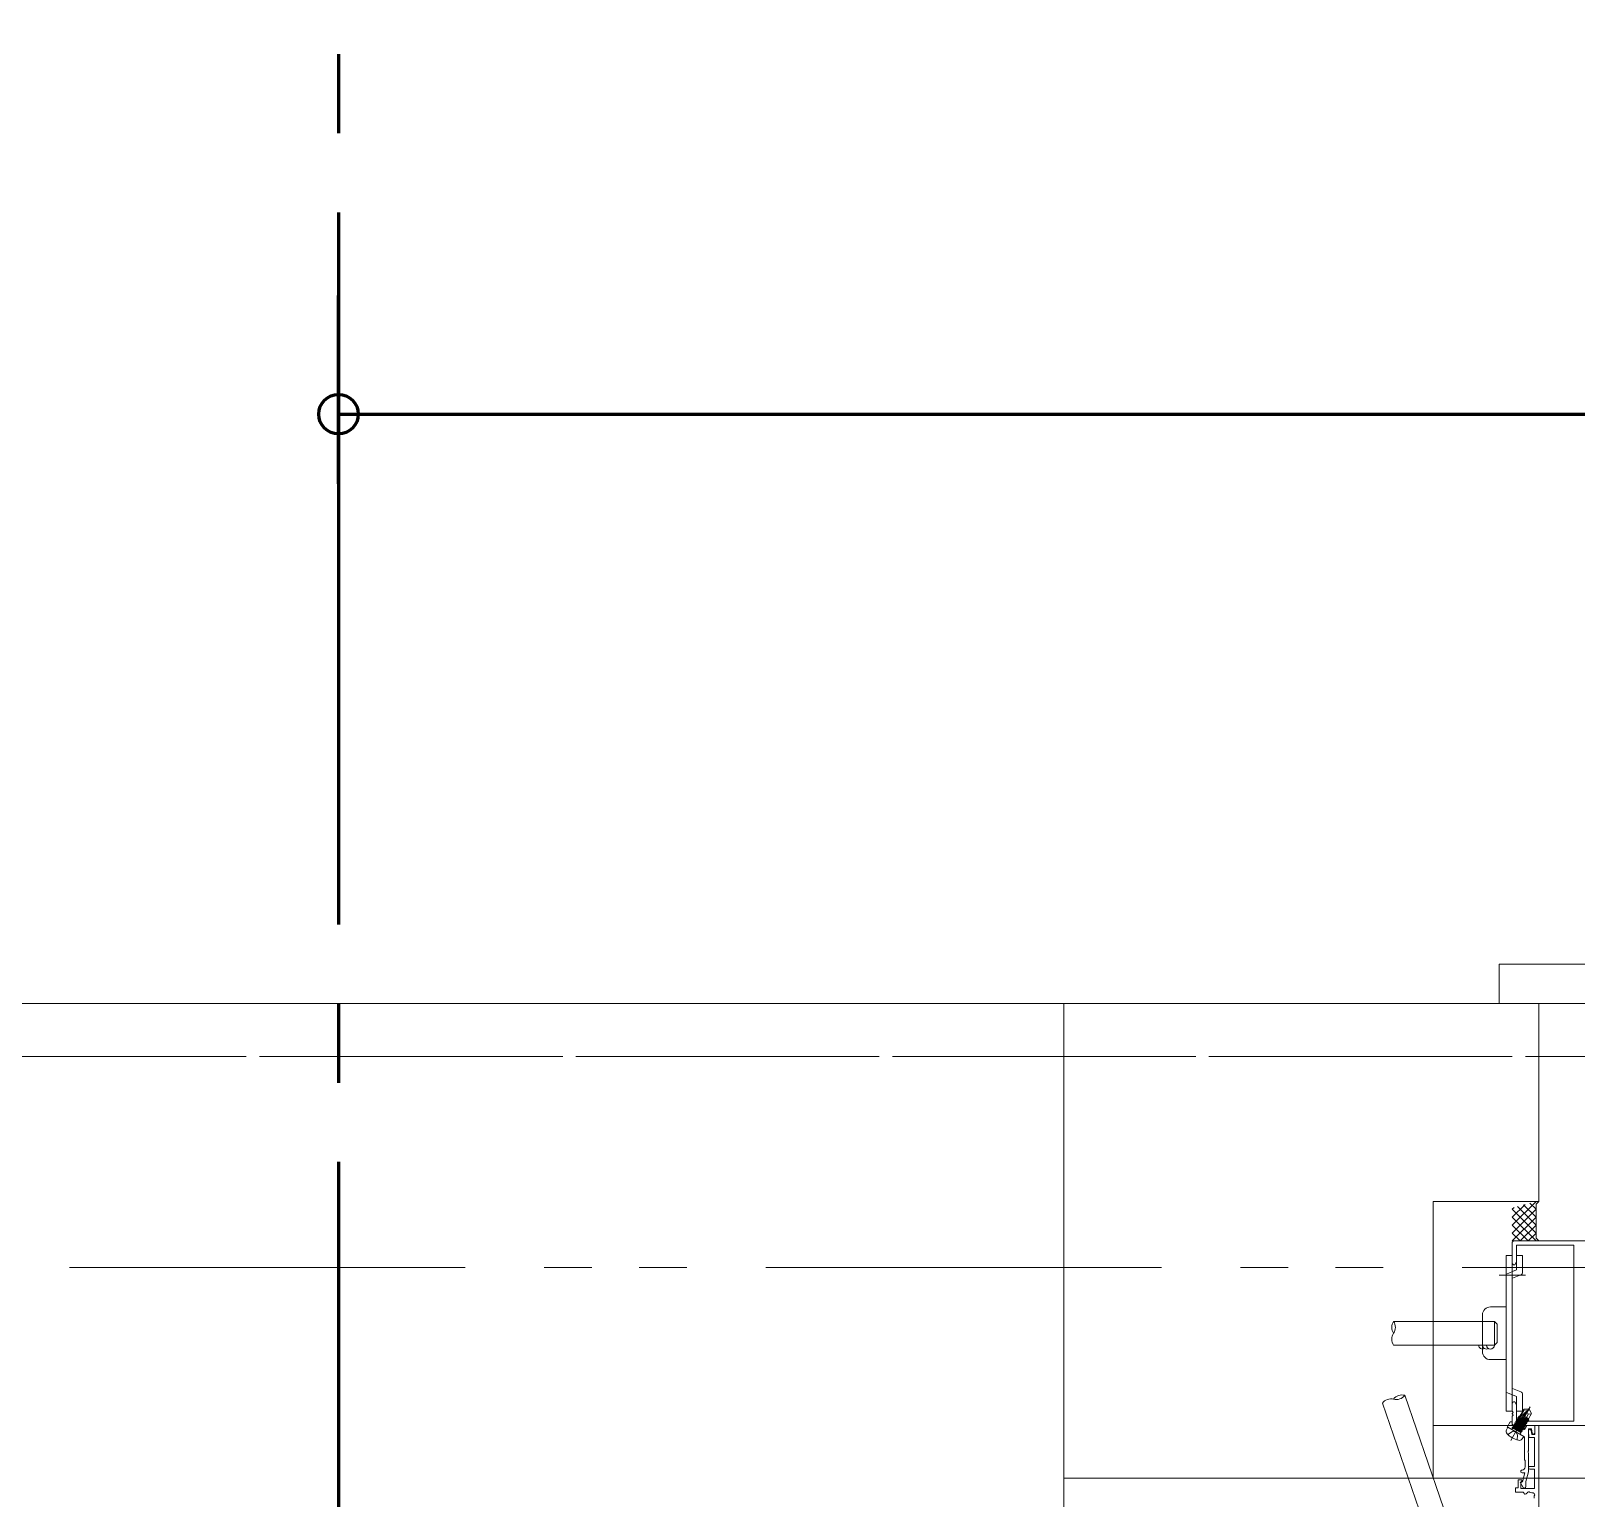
# Model space of a CAD drawing. Units: millimetres at full size, sheet at 1:30. Extents: x -16828 to 149130, y 47892 to 100313.
# Drawn here: x 12068 to 12654, y 63658 to 64215 of the extents above; entities that cross this region are included whole.
import ezdxf

# ---------------------------------------------------------------- set-up
doc = ezdxf.new("R2010")
doc.units = ezdxf.units.MM
doc.header["$LTSCALE"] = 30
doc.header["$PDMODE"] = 32
doc.header["$PDSIZE"] = 15
for name, pattern in [('CHAIN2', [12, 9, -1, 1, -1]), ('DASHED3', [4, 3, -1]), ('DOUBLE_CHAIN1', [8.8, 5, -1, 0.6, -0.6, 0.6, -1])]:
    doc.linetypes.add(name, pattern=pattern)
for name, color, linetype, lineweight in [('0-0', 7, 'CHAIN2', 15), ('0-1', 7, 'Continuous', 15), ('2-0_通芯', 7, 'DOUBLE_CHAIN1', 15), ('2-1_躯体', 7, 'Continuous', 15), ('2-A_建具', 7, 'Continuous', 15), ('9-E_配管－給湯１：ＣＵＰ(Ｍ)', 1, 'Continuous', 60)]:
    doc.layers.add(name, color=color, linetype=linetype, lineweight=lineweight)

msp = doc.modelspace()

# ---------------------------------------------------------------- linework, layer by layer
at = {"layer": '0-0', "color": 1, "lineweight": 60}
msp.add_line((12184.96, 68105.86), (12184.96, 49250.86), dxfattribs=at)
at = {"layer": '0-1'}
for p, q in [((-6110.04, 63845.86), (25484.96, 63845.86)), ((12459.96, 63845.86), (12459.96, 63275.86)), ((12459.96, 63665.86), (17909.96, 63665.86))]:
    msp.add_line(p, q, dxfattribs=at)
at = {"layer": '0-1', "linetype": 'DASHED3'}
msp.add_line((-925.04, 63825.86), (25384.96, 63825.86), dxfattribs=at)
at = {"layer": '2-0_通芯'}
msp.add_line((-9565.04, 63745.86), (35684.96, 63745.86), dxfattribs=at)
at = {"layer": '2-1_躯体'}
for p, q in [((4499.96, 63845.86), (12639.96, 63845.86)), ((12459.96, 63845.86), (12459.96, 63275.86)), ((12639.96, 63845.86), (12639.96, 63770.86)), ((12599.96, 63770.86), (12639.96, 63770.86)), ((12599.96, 63770.86), (12599.96, 63665.86)), ((12459.96, 63665.86), (12599.96, 63665.86))]:
    msp.add_line(p, q, dxfattribs=at)
at = {"layer": '2-1_躯体', "linetype": 'DASHED3'}
msp.add_line((4499.96, 63825.86), (12639.96, 63825.86), dxfattribs=at)
at = {"layer": '2-A_建具'}
for p, q in [((12624.96, 63860.86), (12624.96, 63845.86)), ((12629.96, 63761.86), (12638.96, 63770.86)), ((12629.96, 63764.86), (12634.81, 63769.71)), ((12629.96, 63767.86), (12630.65, 63768.55)), ((12629.96, 63767.86), (12638.96, 63758.86)), ((12629.96, 63758.86), (12638.96, 63767.86)), ((12629.96, 63764.86), (12638.96, 63755.86)), ((12629.96, 63755.86), (12638.96, 63764.86)), ((12631.92, 63768.9), (12638.96, 63761.86)), ((12634.26, 63769.56), (12638.96, 63764.86)), ((12636.61, 63770.21), (12638.96, 63767.86)), ((12629.96, 63761.86), (12635.96, 63755.86)), ((12629.96, 63758.86), (12632.96, 63755.86)), ((12632.96, 63755.86), (12638.96, 63761.86)), ((12635.96, 63755.86), (12638.96, 63758.86)), ((12629.96, 63755.36), (12629.96, 63747.36)), ((13474.96, 63755.86), (12630.46, 63755.86)), ((12631.59, 63754.23), (12653.33, 63754.23)), ((12631.59, 63747.95), (12631.59, 63754.23)), ((12653.33, 63754.23), (12653.33, 63687.49)), ((12629.96, 63750.36), (12627.66, 63750.36)), ((12627.66, 63691.36), (12627.66, 63750.36)), ((12629.96, 63691.36), (12629.96, 63750.36)), ((12630.96, 63746.86), (12631.59, 63747.95)), ((12633.84, 63750.36), (12631.54, 63750.36)), ((12631.54, 63750.36), (12631.54, 63744.86)), ((12633.84, 63743.98), (12633.84, 63750.36)), ((12624.96, 63742.86), (12634.96, 63742.86)), ((12630.04, 63744.25), (12627.74, 63743.33)), ((12631.54, 63744.86), (12630.04, 63744.25)), ((12633.21, 63743.06), (12630.04, 63741.77)), ((12630.46, 63746.86), (12630.96, 63746.86)), ((12627.66, 63730.86), (12621.66, 63730.86)), ((12584.96, 63725.36), (12623.16, 63725.36)), ((12618.66, 63713.86), (12618.66, 63727.86)), ((12623.16, 63716.36), (12623.16, 63725.36)), ((12584.96, 63716.36), (12623.16, 63716.36)), ((12623.16, 63716.36), (12624.16, 63717.36)), ((12627.66, 63710.86), (12621.66, 63710.86)), ((12580.7, 63694.4), (12618.5, 63584.6)), ((12589.21, 63697.33), (12627.01, 63587.53)), ((12630.03, 63697.47), (12627.73, 63698.4)), ((12629.96, 63694.36), (12629.96, 63691.32)), ((12633.21, 63698.67), (12630.03, 63699.95)), ((12631.53, 63696.86), (12630.03, 63697.47)), ((12630.96, 63694.86), (12630.46, 63694.86)), ((12631.59, 63693.77), (12630.96, 63694.86)), ((12631.53, 63691.36), (12631.53, 63696.86)), ((12633.83, 63697.74), (12633.83, 63691.36)), ((12629.96, 63691.36), (12627.66, 63691.36)), ((12629.96, 63690.4), (12629.96, 63690.32)), ((12629.96, 63689.4), (12629.96, 63685.86)), ((12633.83, 63691.36), (12631.53, 63691.36)), ((12631.59, 63687.49), (12631.59, 63693.77)), ((12631.95, 63688.62), (12632.04, 63688.77)), ((12631.95, 63688.62), (12632.17, 63688.24)), ((12631.95, 63688.62), (12635.73, 63687.25)), ((12632.04, 63688.77), (12632.48, 63688.77)), ((12635.82, 63687.4), (12632.04, 63688.77)), ((12632.3, 63689.22), (12632.39, 63689.38)), ((12632.3, 63689.22), (12632.52, 63688.85)), ((12632.3, 63689.22), (12632.9, 63689.01)), ((12632.99, 63689.16), (12632.39, 63689.38)), ((12632.52, 63688.85), (12632.48, 63688.77)), ((12632.48, 63688.77), (12635.6, 63687.78)), ((12635.64, 63687.85), (12632.52, 63688.85)), ((12633.22, 63690.06), (12632.83, 63689.38)), ((12633.18, 63690.09), (12633.44, 63689.94)), ((12635.51, 63690.82), (12633.31, 63688.73)), ((12633.41, 63688.82), (12636.08, 63687.85)), ((12633.44, 63687.24), (12636.72, 63692.93)), ((12636.17, 63688), (12633.55, 63688.96)), ((12633.7, 63689.1), (12635.95, 63688.38)), ((12634.15, 63689.53), (12636.04, 63688.44)), ((12634.32, 63692.07), (12636.13, 63692.2)), ((12634.49, 63691.75), (12635.95, 63691.88)), ((12635.51, 63690.82), (12636.39, 63692.05)), ((12635.92, 63690.13), (12637.14, 63690.35)), ((12635.95, 63691.88), (12636.13, 63692.2)), ((12635.99, 63688.46), (12635.95, 63688.38)), ((12636.17, 63688), (12635.95, 63688.38)), ((12636.04, 63688.44), (12637.18, 63690.42)), ((12636.13, 63692.2), (12636.39, 63692.05)), ((12637.18, 63690.42), (12636.39, 63692.05)), ((12599.96, 63685.86), (13474.96, 63685.86)), ((12628.23, 63685.21), (12627.75, 63684.19)), ((12628.05, 63685.32), (12629.17, 63687.26)), ((12630.86, 63683.7), (12628.05, 63685.32)), ((12628.23, 63685.21), (12634.29, 63681.71)), ((12629.17, 63687.26), (12629.96, 63687.26)), ((12631.84, 63684.47), (12629.38, 63680.21)), ((12629.9, 63685.06), (12629.94, 63685.13)), ((12629.9, 63685.06), (12633.32, 63683.08)), ((12633.72, 63683.76), (12629.94, 63685.13)), ((12629.94, 63685.13), (12630.38, 63685.13)), ((12630.01, 63684.76), (12630.11, 63684.93)), ((12630.2, 63685.59), (12630.29, 63685.74)), ((12630.2, 63685.59), (12630.42, 63685.21)), ((12634.07, 63684.37), (12630.29, 63685.74)), ((12630.29, 63685.74), (12630.73, 63685.74)), ((12630.42, 63685.21), (12630.38, 63685.13)), ((12630.38, 63685.13), (12633.5, 63684.14)), ((12633.54, 63684.21), (12630.42, 63685.21)), ((12630.55, 63686.19), (12630.77, 63685.81)), ((12630.77, 63685.81), (12630.73, 63685.74)), ((12630.73, 63685.74), (12633.85, 63684.74)), ((12631.08, 63683.71), (12630.86, 63683.7)), ((12630.9, 63686.8), (12630.99, 63686.95)), ((12630.9, 63686.8), (12631.12, 63686.42)), ((12630.9, 63686.8), (12634.68, 63685.43)), ((12630.99, 63686.95), (12631.43, 63686.95)), ((12634.77, 63685.58), (12630.99, 63686.95)), ((12631.12, 63686.42), (12631.08, 63686.34)), ((12631.55, 63683.44), (12631.08, 63683.71)), ((12634.24, 63685.43), (12631.12, 63686.42)), ((12631.25, 63687.41), (12631.34, 63687.56)), ((12631.25, 63687.41), (12631.47, 63687.03)), ((12631.25, 63687.41), (12635.03, 63686.03)), ((12631.34, 63687.56), (12631.78, 63687.56)), ((12635.12, 63686.18), (12631.34, 63687.56)), ((12631.47, 63687.03), (12631.43, 63686.95)), ((12631.43, 63686.95), (12634.55, 63685.96)), ((12634.59, 63686.03), (12631.47, 63687.03)), ((12631.65, 63683.24), (12631.55, 63683.44)), ((12653.33, 63687.49), (12631.59, 63687.49)), ((12631.6, 63688.01), (12631.69, 63688.16)), ((12631.6, 63688.01), (12631.82, 63687.63)), ((12631.6, 63688.01), (12635.38, 63686.64)), ((12634.56, 63681.56), (12631.65, 63683.24)), ((12631.69, 63688.16), (12632.13, 63688.16)), ((12635.47, 63686.79), (12631.69, 63688.16)), ((12631.82, 63687.63), (12631.78, 63687.56)), ((12631.78, 63687.56), (12634.9, 63686.56)), ((12631.78, 63683.97), (12633.15, 63683.53)), ((12634.94, 63686.64), (12631.82, 63687.63)), ((12632.11, 63685.86), (12634.58, 63684.43)), ((12632.17, 63688.24), (12632.13, 63688.16)), ((12632.13, 63688.16), (12635.25, 63687.17)), ((12635.29, 63687.25), (12632.17, 63688.24)), ((12632.94, 63686.37), (12632.34, 63685.33)), ((12633.01, 63683.03), (12633.11, 63683.2)), ((12633.19, 63683.61), (12633.15, 63683.53)), ((12633.37, 63683.15), (12633.15, 63683.53)), ((12633.54, 63684.21), (12633.5, 63684.14)), ((12633.72, 63683.76), (12633.5, 63684.14)), ((12633.89, 63684.82), (12633.85, 63684.74)), ((12634.07, 63684.37), (12633.85, 63684.74)), ((12633.98, 63684.21), (12634.07, 63684.37)), ((12634.24, 63685.43), (12634.2, 63685.35)), ((12634.42, 63684.97), (12634.2, 63685.35)), ((12634.68, 63685.43), (12634.24, 63685.43)), ((12634.59, 63686.03), (12634.55, 63685.96)), ((12634.77, 63685.58), (12634.55, 63685.96)), ((12634.58, 63684.43), (12635.41, 63685.86)), ((12635.03, 63686.03), (12634.59, 63686.03)), ((12634.68, 63685.43), (12634.77, 63685.58)), ((12634.94, 63686.64), (12634.9, 63686.56)), ((12635.12, 63686.18), (12634.9, 63686.56)), ((12635.38, 63686.64), (12634.94, 63686.64)), ((12635.03, 63686.03), (12635.12, 63686.18)), ((12635.29, 63687.25), (12635.25, 63687.17)), ((12635.47, 63686.79), (12635.25, 63687.17)), ((12635.73, 63687.25), (12635.29, 63687.25)), ((12635.38, 63686.64), (12635.47, 63686.79)), ((12635.64, 63687.85), (12635.6, 63687.78)), ((12635.82, 63687.4), (12635.6, 63687.78)), ((12636.08, 63687.85), (12635.64, 63687.85)), ((12635.73, 63687.25), (12635.82, 63687.4)), ((12636.06, 63684.66), (12636.06, 63676.32)), ((12637.19, 63684.66), (12636.06, 63684.66)), ((12636.29, 63681.36), (12636.06, 63683.92)), ((12636.08, 63687.85), (12636.17, 63688)), ((12637.05, 63684.05), (12637.33, 63682.46)), ((12637.47, 63683.07), (12637.19, 63684.66)), ((12638.46, 63685.86), (12638.46, 63682.46)), ((12639.96, 63685.86), (12639.96, 63536.36)), ((12634.29, 63681.71), (12633.65, 63680.79)), ((12634.56, 63672.86), (12634.56, 63681.56)), ((12638.36, 63681.36), (12636.29, 63681.36)), ((12637.33, 63682.46), (12638.46, 63682.46)), ((12638.36, 63670.36), (12638.36, 63681.36)), ((12634.86, 63672.56), (12634.56, 63672.86)), ((12634.86, 63670.16), (12634.86, 63672.56)), ((12636.06, 63676.32), (12635.94, 63676.14)), ((12635.94, 63676.14), (12635.94, 63675.59)), ((12635.94, 63675.59), (12636.06, 63675.4)), ((12636.06, 63675.4), (12636.06, 63668.35)), ((12632.16, 63665.26), (12633.56, 63665.26)), ((12632.16, 63662.26), (12632.16, 63665.26)), ((12633.56, 63665.26), (12633.56, 63664.76)), ((12634.71, 63667.96), (12633.66, 63667.96)), ((12633.8, 63664.57), (12634.71, 63667.96)), ((12636.06, 63668.35), (12635.06, 63664.62)), ((12636.56, 63670.36), (12638.36, 63670.36)), ((12638.36, 63669.36), (12636.56, 63669.36)), ((12638.36, 63661.96), (12638.36, 63669.36)), ((12631.16, 63662.26), (12632.16, 63662.26)), ((12631.16, 63660.66), (12631.16, 63662.26)), ((12634.06, 63660.66), (12631.16, 63660.66)), ((12633, 63664.35), (12633.8, 63664.57)), ((12634.13, 63662.41), (12633, 63664.35)), ((12633.56, 63664.76), (12633.16, 63664.2)), ((12633.16, 63664.2), (12633.16, 63661.96)), ((12633.16, 63661.96), (12638.36, 63661.96)), ((12634.36, 63660.34), (12634.06, 63660.66)), ((12634.9, 63659.91), (12634.76, 63659.91)), ((12635.06, 63664.62), (12635.06, 63662.66)), ((12635.75, 63660.46), (12635.66, 63660.38)), ((12636.66, 63660.55), (12636.54, 63660.6)), ((12637.46, 63660.34), (12637.31, 63660.35)), ((12638.24, 63659.01), (12638.28, 63659.16)), ((12638.28, 63658.36), (12638.24, 63658.51))]:
    msp.add_line(p, q, dxfattribs=at)
for points in [[(12624.96, 63860.86), (15284.96, 63860.86), (15284.96, 63845.86)], [(12639.96, 63755.86), (12638.96, 63756.86), (12638.96, 63769.86), (12639.96, 63770.86)], [(12624.16, 63717.36), (12624.16, 63724.36), (12623.16, 63725.36)], [(12632.39, 63689.38), (12632.83, 63689.38), (12633.07, 63689.3)], [(12635.95, 63691.88), (12632.91, 63689.03), (12634.49, 63691.75)], [(12633.18, 63690.09), (12634.32, 63692.07), (12634.49, 63691.75)], [(12635.56, 63690.91), (12635.92, 63690.13), (12635.34, 63688.84)], [(12628.3, 63682.44), (12629.99, 63683.56), (12631.29, 63683.51)], [(12630.2, 63685.59), (12633.98, 63684.21), (12633.54, 63684.21)], [(12630.32, 63684.81), (12633.63, 63683.61), (12633.72, 63683.76)], [(12630.55, 63686.19), (12634.33, 63684.82), (12634.42, 63684.97), (12630.64, 63686.34)], [(12630.55, 63686.19), (12630.64, 63686.34), (12631.08, 63686.34), (12634.2, 63685.35)], [(12634.33, 63684.82), (12633.89, 63684.82), (12630.77, 63685.81)], [(12631.85, 63680.39), (12631.98, 63682.41), (12631.29, 63683.51)], [(12633.63, 63683.61), (12633.19, 63683.61), (12631.44, 63684.17)], [(12633.32, 63683.08), (12633.37, 63683.15), (12632.9, 63683.32)]]:
    msp.add_lwpolyline(points, dxfattribs=at)
for centre, radius, start, end in [((12630.46, 63755.36), 0.5, 90, 180), ((12630.46, 63747.36), 0.5, 180, 270), ((12632.84, 63743.98), 1, 291.99783, 0), ((12621.66, 63727.86), 3, 89.99873, 179.99878), ((12588.27, 63723.11), 4, 145.77113, 214.22887), ((12581.65, 63723.11), 4, 325.77113, 34.22887), ((12588.27, 63718.61), 4, 145.77113, 214.22887), ((12618.66, 63716.36), 1.5, 180, 300), ((12620.16, 63716.36), 1.5, 180, 300), ((12621.66, 63713.86), 3, 179.99878, 269.99845), ((12621.66, 63716.36), 1.5, 180, 0), ((12583.91, 63692), 4, 74.76779, 143.22552), ((12588.16, 63693.47), 4, 74.76779, 143.22552), ((12586.01, 63699.72), 4, 254.76779, 323.22552), ((12630.46, 63694.36), 0.5, 90, 180), ((12632.83, 63697.74), 1, 0, 67.99665), ((12630.16, 63691.32), 0.2, 180, 246.42182), ((12630.16, 63690.4), 0.2, 113.57818, 180), ((12630.16, 63690.32), 0.2, 180, 246.42182), ((12630.16, 63689.4), 0.2, 113.57818, 180), ((12629.96, 63690.86), 0.3, 293.57818, 66.42182), ((12629.96, 63689.86), 0.3, 293.57818, 66.42182), ((12633.13, 63688.9), 0.248, 150, 317.19096), ((12628.93, 63683.64), 1.3, 155, 224.11915), ((12634.46, 63689), 9, 224.11915, 255.88085), ((12629.58, 63685.01), 0.5, 240, 330), ((12630.46, 63686.36), 0.5, 180, 270), ((12633.44, 63682.78), 0.5, 150, 240), ((12636.56, 63683.96), 0.5, 10.00001, 185), ((12637.96, 63683.16), 0.5, 189.99999, 0), ((12632.58, 63681.54), 1.3, 255.88085, 325), ((12633.66, 63668.46), 0.5, 89.99999, 270.00001), ((12633.66, 63670.16), 1.2, 270.00001, 359.99999), ((12636.56, 63669.86), 0.5, 89.99999, 270.00001), ((12634.56, 63662.66), 0.5, 209.99999, 360), ((12634.76, 63660.31), 0.4, 175.90396, 270.00001), ((12634.9, 63660.31), 0.4, 270.00007, 315.20724), ((12636.46, 63658.76), 1.8, 116.26017, 135.20714), ((12636.2, 63660.24), 0.5, 46.86987, 153.13005), ((12636.46, 63658.76), 1.8, 61.96927, 83.73983), ((12637.69, 63659.62), 0.75, 322.29964, 107.7004), ((12636.46, 63658.76), 1.8, 351.96925, 8.03075)]:
    msp.add_arc(centre, radius, start, end, dxfattribs=at)
at = {"layer": '9-E_配管－給湯１：ＣＵＰ(Ｍ)'}
for p, q in [((12184.96, 64042.91), (12184.96, 64114.37)), ((12184.96, 64069.37), (13404.96, 64069.37))]:
    msp.add_line(p, q, dxfattribs=at)
msp.add_point((12184.96, 64069.37), dxfattribs=at)

doc.saveas('drawing.dxf')
